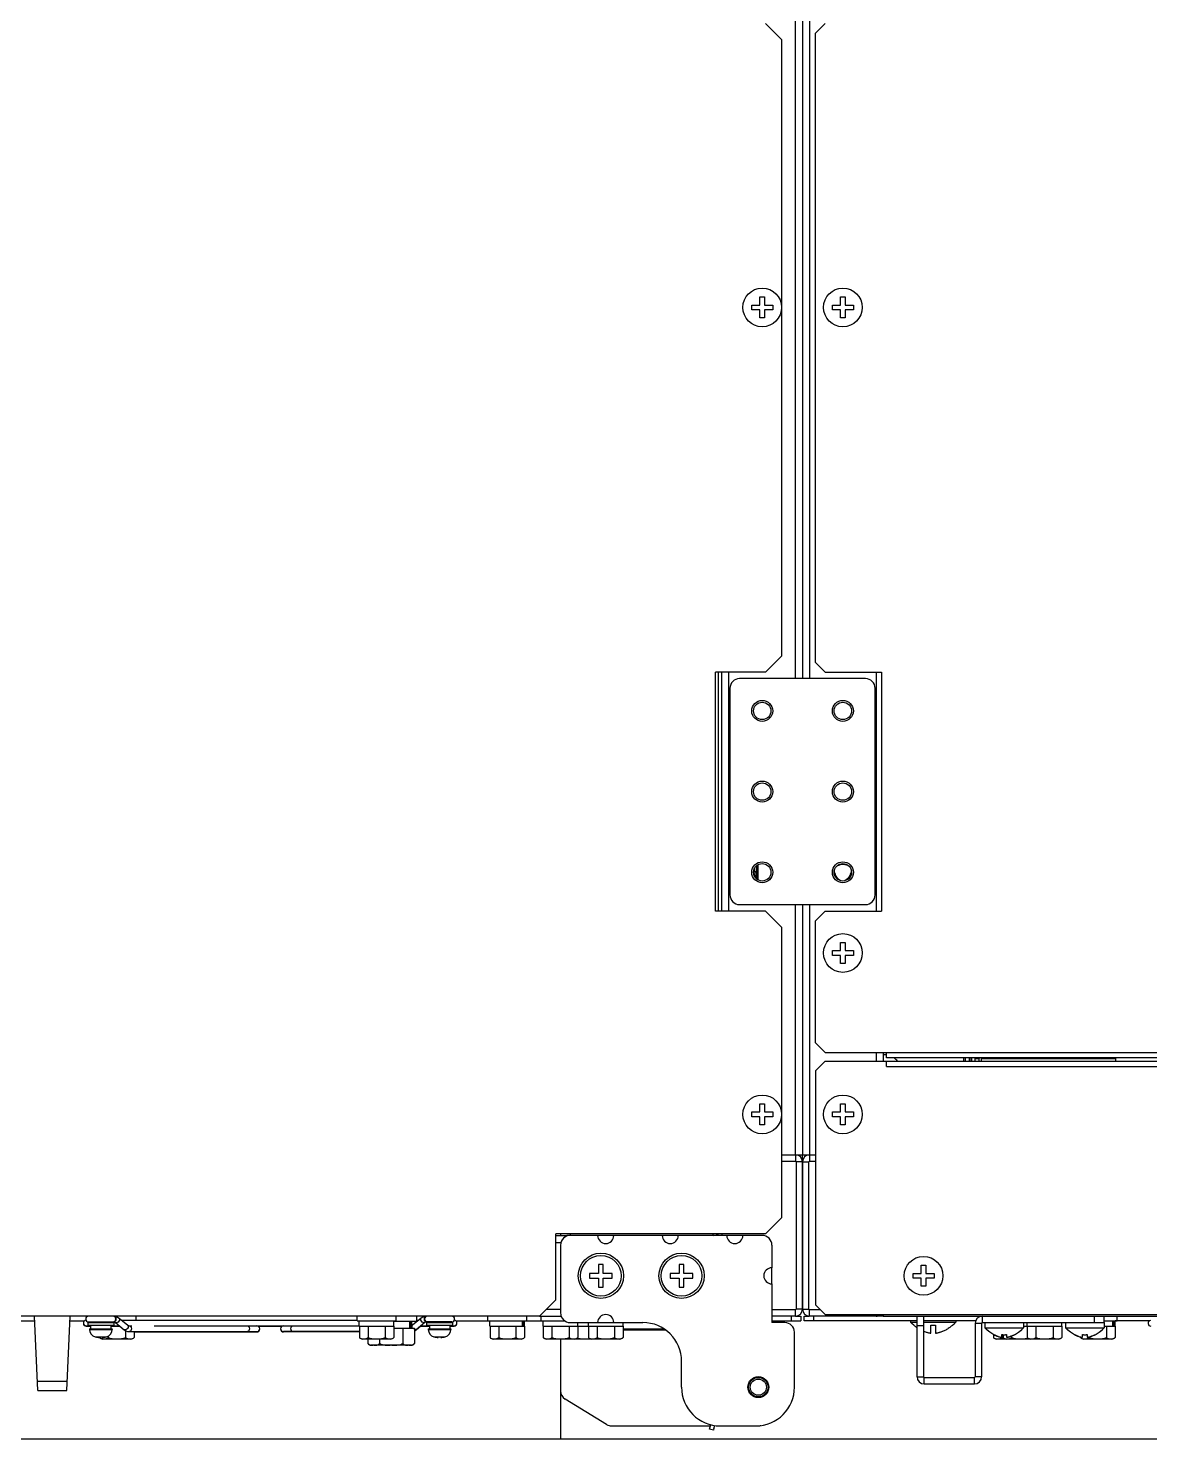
# Model space of a CAD drawing. Header units: millimetres. Extents: x 0 to 191, y 0 to 126.
# Drawn here: x 96.43 to 131.19, y 0 to 43.7 of the extents above; entities that cross this region are included whole.
import ezdxf

# ---------------------------------------------------------------- set-up
doc = ezdxf.new("R2010")
doc.units = ezdxf.units.MM
for name, color, linetype in [('2401-00299-M6-14HWMC_0', 7, 'Continuous'), ('2401-00303-M4-20PWMC_0', 7, 'Continuous'), ('2401-00329-M6-16TMHO_0', 7, 'Continuous'), ('2401-00378-M8-16HWMC_0', 7, 'Continuous'), ('2401-00424-M6-12FCTTHC_0', 7, 'Continuous'), ('2401-00460-M6-12PSTTHC_0', 7, 'Continuous'), ('4204-00010-120X120X40_0', 7, 'Continuous'), ('4204-00867-LS514-1_0', 7, 'Continuous'), ('4212-06586_0', 7, 'Continuous'), ('4212-06592_0', 7, 'Continuous'), ('4212-06600_0', 7, 'Continuous'), ('4212-06603_1_0', 7, 'Continuous'), ('4212-06603_1_MIR_0', 7, 'Continuous'), ('4212-06603_2_MIR_0', 7, 'Continuous'), ('4212-06605_3_3_0', 7, 'Continuous'), ('4212-06613_1_MIR_0', 7, 'Continuous'), ('4212-06613_2_MIR_0', 7, 'Continuous'), ('4212-06613_3_0', 7, 'Continuous'), ('4212-06615_1_MIR_0', 7, 'Continuous'), ('4212-06741_0', 7, 'Continuous'), ('4212-12590_0', 7, 'Continuous'), ('4212-12595_0', 7, 'Continuous'), ('4212-12596_0', 7, 'Continuous'), ('4212-12598_1_0', 7, 'Continuous'), ('4212-12599_0', 7, 'Continuous'), ('4212-12602_0', 7, 'Continuous'), ('4212-12607_0', 7, 'Continuous'), ('4212-12617_0', 7, 'Continuous'), ('4212-12621_0', 7, 'Continuous'), ('4212-12651_0', 7, 'Continuous'), ('4212-12656_0', 7, 'Continuous'), ('4212-12660_1_0', 7, 'Continuous'), ('4212-12660_4_1_0', 7, 'Continuous'), ('4212-14559_3_1_0', 7, 'Continuous'), ('4212-21438_0', 7, 'Continuous'), ('4502-00561-25X45X400_0', 7, 'Continuous')]:
    doc.layers.add(name, color=color, linetype=linetype)

msp = doc.modelspace()

# ---------------------------------------------------------------- linework, layer by layer
msp.add_line((112.93, 1.484), (112.93, 0))
at = {"layer": '2401-00299-M6-14HWMC_0', "color": 7, "linetype": 'Continuous'}
for p, q in [((99.78, 3.68), (99.78, 3.8)), ((106.63, 3.655), (106.63, 3.8)), ((106.63, 3.655), (107.83, 3.655)), ((106.692, 3.49), (106.692, 3.655)), ((107.767, 3.49), (107.767, 3.655)), ((107.83, 3.655), (107.83, 3.8)), ((110.68, 3.655), (110.68, 3.8)), ((110.68, 3.655), (111.88, 3.655)), ((110.742, 3.49), (110.742, 3.655)), ((111.748, 3.49), (111.748, 3.655)), ((111.791, 3.49), (111.791, 3.655)), ((111.817, 3.49), (111.817, 3.655)), ((111.88, 3.655), (111.88, 3.8)), ((112.33, 3.655), (112.33, 3.8)), ((112.33, 3.655), (113.061, 3.655)), ((112.392, 3.49), (112.392, 3.655)), ((113.467, 3.49), (113.467, 3.6)), ((113.792, 3.49), (113.792, 3.6)), ((114.867, 3.49), (114.867, 3.6)), ((127.392, 3.49), (127.392, 3.6)), ((128.467, 3.49), (128.467, 3.6)), ((129.78, 3.655), (130.18, 3.655)), ((130.048, 3.49), (130.048, 3.655)), ((130.091, 3.49), (130.091, 3.655)), ((130.117, 3.49), (130.117, 3.655)), ((130.18, 3.655), (130.18, 3.8)), ((98.644, 3.16), (98.644, 3.142)), ((98.644, 3.142), (98.657, 3.127)), ((99.616, 3.09), (98.744, 3.09)), ((98.912, 3.185), (98.912, 3.142)), ((98.995, 3.49), (99.271, 3.49)), ((99.448, 3.352), (99.448, 3.142)), ((99.715, 3.32), (99.715, 3.142)), ((106.692, 3.49), (107.767, 3.49)), ((106.694, 3.49), (106.694, 3.142)), ((106.694, 3.142), (106.707, 3.127)), ((107.665, 3.09), (106.794, 3.09)), ((106.962, 3.49), (106.962, 3.142)), ((107.498, 3.49), (107.498, 3.142)), ((107.765, 3.49), (107.765, 3.142)), ((110.742, 3.49), (111.817, 3.49)), ((110.744, 3.49), (110.744, 3.142)), ((110.744, 3.142), (110.757, 3.127)), ((111.716, 3.09), (110.844, 3.09)), ((111.012, 3.49), (111.012, 3.142)), ((111.548, 3.49), (111.548, 3.142)), ((111.815, 3.49), (111.815, 3.142)), ((112.392, 3.49), (113.467, 3.49)), ((112.394, 3.49), (112.394, 3.142)), ((112.394, 3.142), (112.407, 3.127)), ((113.365, 3.09), (112.494, 3.09)), ((112.662, 3.49), (112.662, 3.142)), ((113.198, 3.49), (113.198, 3.142)), ((113.894, 3.09), (113.365, 3.09)), ((113.465, 3.49), (113.465, 3.142)), ((113.467, 3.49), (113.792, 3.49)), ((113.792, 3.49), (114.867, 3.49)), ((113.794, 3.49), (113.794, 3.142)), ((113.794, 3.142), (113.807, 3.127)), ((114.766, 3.09), (113.894, 3.09)), ((114.062, 3.49), (114.062, 3.142)), ((114.598, 3.49), (114.598, 3.142)), ((114.866, 3.49), (114.866, 3.142)), ((126.344, 3.23), (126.344, 3.142)), ((126.344, 3.142), (126.357, 3.127)), ((126.744, 3.09), (126.444, 3.09)), ((126.612, 3.227), (126.612, 3.142)), ((126.644, 3.225), (126.644, 3.142)), ((126.644, 3.142), (126.657, 3.127)), ((127.494, 3.09), (126.744, 3.09)), ((126.912, 3.185), (126.912, 3.142)), ((127.28, 3.49), (127.392, 3.49)), ((127.392, 3.49), (128.467, 3.49)), ((127.394, 3.49), (127.394, 3.142)), ((127.394, 3.142), (127.407, 3.127)), ((128.365, 3.09), (127.494, 3.09)), ((127.662, 3.49), (127.662, 3.142)), ((128.198, 3.49), (128.198, 3.142)), ((128.465, 3.49), (128.465, 3.142)), ((129.044, 3.156), (129.044, 3.142)), ((129.044, 3.142), (129.057, 3.127)), ((130.016, 3.09), (129.144, 3.09)), ((129.312, 3.155), (129.312, 3.142)), ((129.78, 3.49), (130.117, 3.49)), ((129.848, 3.49), (129.848, 3.142)), ((130.116, 3.49), (130.116, 3.142))]:
    msp.add_line(p, q, dxfattribs=at)
for points in [[(98.657, 3.127), (98.671, 3.116), (98.686, 3.108), (98.701, 3.102), (98.716, 3.098), (98.732, 3.096), (98.75, 3.094), (98.77, 3.093), (98.789, 3.093), (98.808, 3.094), (98.826, 3.096), (98.841, 3.099), (98.856, 3.102), (98.871, 3.108), (98.885, 3.116), (98.9, 3.128), (98.912, 3.142)], [(98.912, 3.142), (98.937, 3.128), (98.965, 3.116), (98.994, 3.108), (99.024, 3.103), (99.054, 3.099), (99.086, 3.096), (99.122, 3.094), (99.16, 3.093), (99.199, 3.093), (99.238, 3.094), (99.274, 3.096), (99.306, 3.099), (99.336, 3.102), (99.365, 3.108), (99.395, 3.116), (99.423, 3.128), (99.448, 3.142)], [(99.448, 3.142), (99.46, 3.128), (99.474, 3.116), (99.489, 3.108), (99.503, 3.103), (99.518, 3.099), (99.534, 3.096), (99.551, 3.094), (99.57, 3.093), (99.59, 3.093), (99.609, 3.094), (99.627, 3.096), (99.644, 3.098), (99.659, 3.102), (99.674, 3.108), (99.689, 3.116)], [(99.689, 3.116), (99.703, 3.127), (99.715, 3.142)], [(106.707, 3.127), (106.721, 3.116), (106.736, 3.108), (106.751, 3.102), (106.766, 3.098), (106.782, 3.096), (106.8, 3.094), (106.82, 3.093), (106.839, 3.093), (106.858, 3.094), (106.876, 3.096), (106.891, 3.099), (106.906, 3.102), (106.921, 3.108), (106.935, 3.116), (106.95, 3.128), (106.962, 3.142)], [(106.962, 3.142), (106.987, 3.128), (107.015, 3.116), (107.044, 3.108), (107.074, 3.103), (107.104, 3.099), (107.136, 3.096), (107.172, 3.094), (107.21, 3.093), (107.249, 3.093), (107.288, 3.094), (107.324, 3.096), (107.356, 3.099), (107.386, 3.102), (107.415, 3.108), (107.445, 3.116), (107.473, 3.128), (107.498, 3.142)], [(107.498, 3.142), (107.51, 3.128), (107.524, 3.116), (107.539, 3.108), (107.553, 3.103), (107.568, 3.099), (107.584, 3.096), (107.601, 3.094), (107.62, 3.093), (107.64, 3.093), (107.659, 3.094), (107.677, 3.096), (107.694, 3.098), (107.709, 3.102), (107.724, 3.108), (107.739, 3.116)], [(107.739, 3.116), (107.753, 3.127), (107.765, 3.142)], [(110.757, 3.127), (110.771, 3.116), (110.786, 3.108), (110.801, 3.102), (110.816, 3.098), (110.832, 3.096), (110.85, 3.094), (110.87, 3.093), (110.889, 3.093), (110.908, 3.094), (110.926, 3.096), (110.941, 3.099), (110.956, 3.102), (110.971, 3.108), (110.985, 3.116), (111, 3.128), (111.012, 3.142)], [(111.012, 3.142), (111.037, 3.128), (111.065, 3.116), (111.094, 3.108), (111.124, 3.103), (111.154, 3.099), (111.186, 3.096), (111.222, 3.094), (111.26, 3.093), (111.299, 3.093), (111.338, 3.094), (111.374, 3.096), (111.406, 3.099), (111.436, 3.102), (111.465, 3.108), (111.495, 3.116), (111.523, 3.128), (111.548, 3.142)], [(111.548, 3.142), (111.56, 3.128), (111.574, 3.116), (111.589, 3.108), (111.603, 3.103), (111.618, 3.099), (111.634, 3.096), (111.651, 3.094), (111.67, 3.093), (111.69, 3.093), (111.709, 3.094), (111.727, 3.096), (111.744, 3.098), (111.759, 3.102), (111.774, 3.108), (111.789, 3.116)], [(111.789, 3.116), (111.803, 3.127), (111.815, 3.142)], [(112.407, 3.127), (112.421, 3.116), (112.436, 3.108), (112.451, 3.102), (112.466, 3.098), (112.482, 3.096), (112.5, 3.094), (112.52, 3.093), (112.539, 3.093), (112.558, 3.094), (112.576, 3.096), (112.591, 3.099), (112.606, 3.102), (112.621, 3.108), (112.635, 3.116), (112.65, 3.128), (112.662, 3.142)], [(112.662, 3.142), (112.687, 3.128), (112.715, 3.116), (112.744, 3.108), (112.774, 3.103), (112.804, 3.099), (112.836, 3.096), (112.872, 3.094), (112.91, 3.093), (112.949, 3.093), (112.988, 3.094), (113.024, 3.096), (113.056, 3.099), (113.086, 3.102), (113.115, 3.108), (113.145, 3.116), (113.173, 3.128), (113.198, 3.142)], [(113.198, 3.142), (113.21, 3.128), (113.224, 3.116), (113.239, 3.108), (113.253, 3.103), (113.268, 3.099), (113.284, 3.096), (113.301, 3.094), (113.32, 3.093), (113.34, 3.093), (113.359, 3.094), (113.377, 3.096), (113.394, 3.098), (113.409, 3.102), (113.424, 3.108), (113.439, 3.116)], [(113.439, 3.116), (113.453, 3.127), (113.465, 3.142)], [(113.448, 3.123), (113.465, 3.116), (113.494, 3.108), (113.524, 3.103), (113.554, 3.099), (113.586, 3.096), (113.622, 3.094), (113.66, 3.093), (113.699, 3.093), (113.738, 3.094), (113.774, 3.096), (113.806, 3.099), (113.836, 3.102), (113.84, 3.103)], [(113.807, 3.127), (113.821, 3.116), (113.836, 3.108), (113.851, 3.102), (113.866, 3.098), (113.882, 3.096), (113.9, 3.094), (113.92, 3.093), (113.939, 3.093), (113.958, 3.094), (113.976, 3.096), (113.991, 3.099), (114.006, 3.102), (114.021, 3.108), (114.035, 3.116), (114.05, 3.128), (114.062, 3.142)], [(114.062, 3.142), (114.087, 3.128), (114.115, 3.116), (114.144, 3.108), (114.174, 3.103), (114.204, 3.099), (114.236, 3.096), (114.272, 3.094), (114.31, 3.093), (114.349, 3.093), (114.388, 3.094), (114.424, 3.096), (114.456, 3.099), (114.486, 3.102), (114.515, 3.108), (114.545, 3.116), (114.573, 3.128), (114.598, 3.142)], [(114.598, 3.142), (114.61, 3.128), (114.624, 3.116), (114.639, 3.108), (114.653, 3.103), (114.668, 3.099), (114.684, 3.096), (114.701, 3.094), (114.72, 3.093), (114.74, 3.093), (114.759, 3.094), (114.777, 3.096), (114.794, 3.098), (114.809, 3.102), (114.824, 3.108), (114.839, 3.116)], [(114.839, 3.116), (114.853, 3.127), (114.866, 3.142)], [(126.357, 3.127), (126.371, 3.116), (126.386, 3.108), (126.401, 3.102), (126.416, 3.098), (126.432, 3.096), (126.45, 3.094), (126.47, 3.093), (126.489, 3.093), (126.508, 3.094), (126.526, 3.096), (126.541, 3.099), (126.556, 3.102), (126.571, 3.108), (126.585, 3.116), (126.6, 3.128), (126.612, 3.142)], [(126.612, 3.142), (126.637, 3.128), (126.665, 3.116), (126.672, 3.114)], [(126.657, 3.127), (126.671, 3.116), (126.686, 3.108), (126.701, 3.102), (126.716, 3.098), (126.732, 3.096), (126.75, 3.094), (126.77, 3.093), (126.789, 3.093), (126.808, 3.094), (126.826, 3.096), (126.841, 3.099), (126.856, 3.102), (126.871, 3.108), (126.885, 3.116), (126.9, 3.128), (126.912, 3.142)], [(126.912, 3.142), (126.937, 3.128), (126.965, 3.116), (126.994, 3.108), (127.024, 3.103), (127.054, 3.099), (127.086, 3.096), (127.122, 3.094), (127.16, 3.093), (127.199, 3.093), (127.238, 3.094), (127.274, 3.096), (127.306, 3.099), (127.336, 3.102), (127.365, 3.108), (127.394, 3.116), (127.412, 3.123)], [(127.407, 3.127), (127.421, 3.116), (127.436, 3.108), (127.451, 3.102), (127.466, 3.098), (127.482, 3.096), (127.5, 3.094), (127.52, 3.093), (127.539, 3.093), (127.558, 3.094), (127.576, 3.096), (127.591, 3.099), (127.606, 3.102), (127.621, 3.108), (127.635, 3.116), (127.65, 3.128), (127.662, 3.142)], [(127.662, 3.142), (127.687, 3.128), (127.715, 3.116), (127.744, 3.108), (127.774, 3.103), (127.804, 3.099), (127.836, 3.096), (127.872, 3.094), (127.91, 3.093), (127.949, 3.093), (127.988, 3.094), (128.024, 3.096), (128.056, 3.099), (128.086, 3.102), (128.115, 3.108), (128.145, 3.116), (128.173, 3.128), (128.198, 3.142)], [(128.198, 3.142), (128.21, 3.128), (128.224, 3.116), (128.239, 3.108), (128.253, 3.103), (128.268, 3.099), (128.284, 3.096), (128.301, 3.094), (128.32, 3.093), (128.34, 3.093), (128.359, 3.094), (128.377, 3.096), (128.394, 3.098), (128.409, 3.102), (128.424, 3.108), (128.439, 3.116)], [(128.439, 3.116), (128.453, 3.127), (128.465, 3.142)], [(129.057, 3.127), (129.071, 3.116), (129.086, 3.108), (129.101, 3.102), (129.116, 3.098), (129.132, 3.096), (129.15, 3.094), (129.17, 3.093), (129.189, 3.093), (129.208, 3.094), (129.226, 3.096), (129.241, 3.099), (129.256, 3.102), (129.271, 3.108), (129.285, 3.116), (129.3, 3.128), (129.312, 3.142)], [(129.312, 3.142), (129.337, 3.128), (129.365, 3.116), (129.394, 3.108), (129.424, 3.103), (129.454, 3.099), (129.486, 3.096), (129.522, 3.094), (129.56, 3.093), (129.599, 3.093), (129.638, 3.094), (129.674, 3.096), (129.706, 3.099), (129.736, 3.102), (129.765, 3.108), (129.795, 3.116), (129.823, 3.128), (129.848, 3.142)], [(129.848, 3.142), (129.86, 3.128), (129.874, 3.116), (129.889, 3.108), (129.903, 3.103), (129.918, 3.099), (129.934, 3.096), (129.951, 3.094), (129.97, 3.093), (129.99, 3.093), (130.009, 3.094), (130.027, 3.096), (130.044, 3.098), (130.059, 3.102), (130.074, 3.108), (130.089, 3.116)], [(130.089, 3.116), (130.103, 3.127), (130.116, 3.142)]]:
    msp.add_lwpolyline(points, dxfattribs=at)
for centre, start, end in [((98.744, 3.212), 214.948, 270), ((99.616, 3.212), 270, 325.052), ((106.794, 3.212), 214.948, 270), ((107.665, 3.212), 270, 325.052), ((110.844, 3.212), 214.948, 270), ((111.716, 3.212), 270, 325.052), ((112.494, 3.212), 214.948, 270), ((113.365, 3.212), 270, 325.052), ((113.894, 3.212), 214.948, 270), ((114.766, 3.212), 270, 325.052), ((126.444, 3.212), 214.948, 270), ((126.744, 3.212), 214.948, 270), ((127.494, 3.212), 214.948, 270), ((128.365, 3.212), 270, 325.052), ((129.144, 3.212), 214.948, 270), ((130.016, 3.212), 270, 325.052)]:
    msp.add_arc(centre, 0.122, start, end, dxfattribs=at)
at = {"layer": '2401-00303-M4-20PWMC_0', "color": 7, "linetype": 'Continuous'}
for p, q in [((98.28, 3.6), (99.08, 3.6)), ((98.28, 3.6), (98.28, 3.52)), ((98.28, 3.52), (99.08, 3.52)), ((98.365, 3.52), (98.365, 3.41)), ((98.48, 3.62), (98.48, 3.6)), ((98.48, 3.6), (98.48, 3.62)), ((98.88, 3.62), (98.88, 3.6)), ((98.88, 3.6), (98.88, 3.62)), ((98.995, 3.52), (98.995, 3.41)), ((99.08, 3.6), (99.08, 3.52)), ((108.78, 3.6), (109.58, 3.6)), ((108.78, 3.6), (108.78, 3.52)), ((108.78, 3.52), (109.58, 3.52)), ((108.865, 3.52), (108.865, 3.41)), ((108.98, 3.62), (108.98, 3.6)), ((108.98, 3.6), (108.98, 3.62)), ((109.38, 3.62), (109.38, 3.6)), ((109.38, 3.6), (109.38, 3.62)), ((109.495, 3.52), (109.495, 3.41)), ((109.58, 3.6), (109.58, 3.52)), ((98.33, 3.41), (99.03, 3.41)), ((98.33, 3.41), (98.33, 3.39)), ((98.33, 3.39), (99.03, 3.39)), ((98.505, 3.161), (98.511, 3.159)), ((98.505, 3.159), (98.505, 3.161)), ((98.511, 3.159), (98.636, 3.159)), ((98.636, 3.161), (98.665, 3.159)), ((98.636, 3.138), (98.636, 3.161)), ((98.665, 3.159), (98.695, 3.159)), ((98.695, 3.159), (98.724, 3.161)), ((98.724, 3.161), (98.724, 3.138)), ((98.724, 3.159), (98.849, 3.159)), ((98.849, 3.159), (98.855, 3.161)), ((98.855, 3.161), (98.855, 3.159)), ((99.03, 3.41), (99.03, 3.39)), ((108.83, 3.41), (109.53, 3.41)), ((108.83, 3.41), (108.83, 3.39)), ((108.83, 3.39), (109.53, 3.39)), ((109.005, 3.161), (109.011, 3.159)), ((109.005, 3.159), (109.005, 3.161)), ((109.011, 3.159), (109.136, 3.159)), ((109.136, 3.161), (109.165, 3.159)), ((109.136, 3.138), (109.136, 3.161)), ((109.165, 3.159), (109.195, 3.159)), ((109.195, 3.159), (109.224, 3.161)), ((109.224, 3.161), (109.224, 3.138)), ((109.224, 3.159), (109.349, 3.159)), ((109.349, 3.159), (109.355, 3.161)), ((109.355, 3.161), (109.355, 3.159)), ((109.53, 3.41), (109.53, 3.39))]:
    msp.add_line(p, q, dxfattribs=at)
for centre, radius, start, end in [((98.57, 3.39), 0.24, 180, 254.2861), ((98.57, 3.39), 0.24, 180, 254.2861), ((98.68, 3.785), 0.649, 254.912, 266.1319), ((98.68, 3.785), 0.649, 273.8681, 285.088), ((98.79, 3.39), 0.24, 285.7139, 0), ((98.79, 3.39), 0.24, 285.7139, 0), ((109.07, 3.39), 0.24, 180, 254.2861), ((109.07, 3.39), 0.24, 180, 254.2861), ((109.18, 3.785), 0.649, 254.912, 266.1319), ((109.18, 3.785), 0.649, 273.8681, 285.088), ((109.29, 3.39), 0.24, 285.7139, 0), ((109.29, 3.39), 0.24, 285.7139, 0)]:
    msp.add_arc(centre, radius, start, end, dxfattribs=at)
at = {"layer": '2401-00329-M6-16TMHO_0', "color": 7, "linetype": 'Continuous'}
for p, q in [((123.78, 3.65), (123.78, 3.61)), ((123.78, 3.61), (123.98, 3.61)), ((123.866, 3.528), (123.78, 3.61)), ((123.88, 3.516), (123.866, 3.528)), ((123.88, 3.52), (123.901, 3.502)), ((123.88, 3.516), (123.88, 3.52)), ((123.901, 3.502), (123.922, 3.484)), ((124.18, 3.61), (125.18, 3.61)), ((124.405, 3.268), (124.405, 3.52)), ((124.555, 3.52), (124.555, 3.268)), ((125.059, 3.502), (125.038, 3.484)), ((125.08, 3.52), (125.059, 3.502)), ((125.08, 3.516), (125.094, 3.528)), ((125.08, 3.52), (125.08, 3.516)), ((125.094, 3.528), (125.18, 3.61)), ((125.18, 3.65), (125.18, 3.61)), ((123.944, 3.467), (123.922, 3.485)), ((123.967, 3.45), (123.943, 3.468)), ((123.98, 3.441), (123.965, 3.451)), ((124.18, 3.327), (124.197, 3.32)), ((124.224, 3.31), (124.195, 3.321)), ((124.25, 3.301), (124.221, 3.31)), ((124.272, 3.294), (124.247, 3.302)), ((124.293, 3.288), (124.27, 3.295)), ((124.31, 3.284), (124.29, 3.289)), ((124.327, 3.28), (124.308, 3.284)), ((124.342, 3.277), (124.325, 3.281)), ((124.358, 3.274), (124.341, 3.277)), ((124.373, 3.272), (124.357, 3.274)), ((124.389, 3.27), (124.373, 3.272)), ((124.389, 3.27), (124.405, 3.268)), ((124.555, 3.268), (124.571, 3.27)), ((124.571, 3.27), (124.587, 3.272)), ((124.603, 3.274), (124.587, 3.272)), ((124.619, 3.277), (124.602, 3.274)), ((124.635, 3.281), (124.618, 3.277)), ((124.652, 3.284), (124.633, 3.28)), ((124.67, 3.289), (124.65, 3.284)), ((124.69, 3.295), (124.667, 3.288)), ((124.713, 3.302), (124.688, 3.294)), ((124.739, 3.31), (124.71, 3.301)), ((124.765, 3.321), (124.736, 3.31)), ((124.791, 3.332), (124.763, 3.32)), ((124.817, 3.343), (124.789, 3.331)), ((124.843, 3.356), (124.815, 3.343)), ((124.869, 3.37), (124.841, 3.355)), ((124.896, 3.385), (124.868, 3.369)), ((124.922, 3.401), (124.894, 3.384)), ((124.947, 3.418), (124.92, 3.4)), ((124.971, 3.434), (124.945, 3.417)), ((124.995, 3.451), (124.97, 3.433)), ((125.017, 3.468), (124.993, 3.45)), ((125.038, 3.485), (125.016, 3.467))]:
    msp.add_line(p, q, dxfattribs=at)
for points in [[(123.88, 3.516), (123.829, 3.562), (123.78, 3.61)], [(124.405, 3.52), (124.455, 3.516), (124.505, 3.516), (124.555, 3.52)], [(125.08, 3.516), (125.131, 3.562), (125.18, 3.61)]]:
    msp.add_lwpolyline(points, dxfattribs=at)
at = {"layer": '2401-00378-M8-16HWMC_0', "color": 7, "linetype": 'Continuous'}
for p, q in [((107.767, 3.64), (108.48, 3.64)), ((108.257, 3.43), (108.257, 3.64)), ((108.294, 3.43), (108.294, 3.64)), ((108.316, 3.43), (108.316, 3.64)), ((108.48, 3.64), (108.48, 3.8)), ((106.961, 3.09), (106.961, 2.952)), ((107.32, 3.09), (107.32, 2.952)), ((107.765, 3.43), (108.399, 3.43)), ((108.039, 3.43), (108.039, 2.952)), ((108.399, 3.43), (108.399, 2.952)), ((106.961, 2.952), (106.974, 2.937)), ((107.045, 2.904), (107.062, 2.902)), ((108.299, 2.9), (107.061, 2.9))]:
    msp.add_line(p, q, dxfattribs=at)
for points in [[(106.974, 2.937), (106.987, 2.926), (107.002, 2.918), (107.016, 2.912), (107.03, 2.907), (107.045, 2.904)], [(107.062, 2.902), (107.08, 2.901), (107.101, 2.9), (107.125, 2.9)], [(107.151, 2.9), (107.178, 2.9), (107.206, 2.901), (107.231, 2.904), (107.254, 2.908), (107.274, 2.915), (107.292, 2.925), (107.308, 2.937), (107.32, 2.952)], [(107.32, 2.952), (107.345, 2.937), (107.373, 2.926), (107.402, 2.918), (107.43, 2.912), (107.459, 2.907), (107.489, 2.904), (107.522, 2.902), (107.559, 2.901), (107.601, 2.9), (107.648, 2.9)], [(107.7, 2.9), (107.755, 2.9), (107.809, 2.901), (107.86, 2.904), (107.906, 2.908), (107.947, 2.915), (107.983, 2.925), (108.014, 2.937), (108.039, 2.952)], [(108.039, 2.952), (108.052, 2.937), (108.068, 2.925), (108.086, 2.915), (108.106, 2.908), (108.129, 2.904), (108.154, 2.901), (108.181, 2.9), (108.208, 2.9)], [(108.234, 2.9), (108.258, 2.9), (108.279, 2.901), (108.298, 2.902)], [(108.298, 2.902), (108.314, 2.904), (108.33, 2.907), (108.344, 2.912), (108.358, 2.917), (108.373, 2.926)], [(108.373, 2.926), (108.386, 2.937), (108.399, 2.952)]]:
    msp.add_lwpolyline(points, dxfattribs=at)
for centre, start, end in [((107.061, 3.022), 214.948, 270), ((108.299, 3.022), 270, 325.052)]:
    msp.add_arc(centre, 0.122, start, end, dxfattribs=at)
at = {"layer": '2401-00424-M6-12FCTTHC_0', "color": 7, "linetype": 'Continuous'}
for p, q in [((114.255, 5.4), (114.105, 5.4)), ((114.105, 5.4), (114.105, 5.125)), ((114.255, 5.125), (114.255, 5.4)), ((116.755, 5.4), (116.605, 5.4)), ((116.605, 5.4), (116.605, 5.125)), ((116.755, 5.125), (116.755, 5.4)), ((114.105, 5.125), (113.83, 5.125)), ((113.83, 5.125), (113.83, 4.975)), ((113.83, 4.975), (114.105, 4.975)), ((114.105, 4.975), (114.105, 4.7)), ((114.53, 5.125), (114.255, 5.125)), ((114.255, 4.975), (114.53, 4.975)), ((114.255, 4.7), (114.255, 4.975)), ((114.53, 4.975), (114.53, 5.125)), ((116.605, 5.125), (116.33, 5.125)), ((116.33, 5.125), (116.33, 4.975)), ((116.33, 4.975), (116.605, 4.975)), ((116.605, 4.975), (116.605, 4.7)), ((117.03, 5.125), (116.755, 5.125)), ((116.755, 4.975), (117.03, 4.975)), ((116.755, 4.7), (116.755, 4.975)), ((117.03, 4.975), (117.03, 5.125)), ((114.105, 4.7), (114.255, 4.7)), ((116.605, 4.7), (116.755, 4.7))]:
    msp.add_line(p, q, dxfattribs=at)
for centre in [(114.18, 5.05), (116.68, 5.05)]:
    msp.add_circle(centre, 0.63, dxfattribs=at)
at = {"layer": '2401-00460-M6-12PSTTHC_0', "color": 7, "linetype": 'Continuous'}
for p, q in [((118.855, 35.125), (119.105, 35.125)), ((118.855, 34.975), (118.855, 35.125)), ((119.105, 34.975), (118.855, 34.975)), ((119.105, 35.375), (119.255, 35.375)), ((119.105, 35.125), (119.105, 35.375)), ((119.105, 34.725), (119.105, 34.975)), ((119.255, 35.375), (119.255, 35.125)), ((119.255, 35.125), (119.505, 35.125)), ((119.505, 34.975), (119.255, 34.975)), ((119.255, 34.975), (119.255, 34.725)), ((119.505, 35.125), (119.505, 34.975)), ((121.355, 35.125), (121.605, 35.125)), ((121.355, 34.975), (121.355, 35.125)), ((121.605, 34.975), (121.355, 34.975)), ((121.605, 35.375), (121.755, 35.375)), ((121.605, 35.125), (121.605, 35.375)), ((121.605, 34.725), (121.605, 34.975)), ((121.755, 35.375), (121.755, 35.125)), ((121.755, 35.125), (122.005, 35.125)), ((122.005, 34.975), (121.755, 34.975)), ((121.755, 34.975), (121.755, 34.725)), ((122.005, 35.125), (122.005, 34.975)), ((119.255, 34.725), (119.105, 34.725)), ((121.755, 34.725), (121.605, 34.725)), ((118.95, 17.55), (118.95, 17.69)), ((119, 17.563), (118.95, 17.566)), ((119, 17.551), (118.95, 17.55)), ((119, 17.75), (119, 17.369)), ((119.05, 17.314), (119.05, 17.786)), ((121.428, 17.549), (121.41, 17.55)), ((121.43, 17.537), (121.411, 17.535)), ((121.93, 17.537), (121.949, 17.535)), ((121.932, 17.549), (121.95, 17.55)), ((119, 17.454), (118.961, 17.434)), ((119, 17.369), (118.982, 17.368)), ((119, 17.454), (119.05, 17.454)), ((119, 17.369), (119.05, 17.369)), ((119, 17.369), (119, 17.35)), ((121.544, 17.341), (121.533, 17.325)), ((121.816, 17.341), (121.827, 17.325)), ((121.605, 15.375), (121.755, 15.375)), ((121.605, 15.125), (121.605, 15.375)), ((121.755, 15.375), (121.755, 15.125)), ((121.355, 15.125), (121.605, 15.125)), ((121.355, 14.975), (121.355, 15.125)), ((121.605, 14.975), (121.355, 14.975)), ((121.605, 14.725), (121.605, 14.975)), ((121.755, 15.125), (122.005, 15.125)), ((122.005, 14.975), (121.755, 14.975)), ((121.755, 14.975), (121.755, 14.725)), ((122.005, 15.125), (122.005, 14.975)), ((121.755, 14.725), (121.605, 14.725)), ((118.855, 10.125), (119.105, 10.125)), ((118.855, 9.975), (118.855, 10.125)), ((119.105, 10.375), (119.255, 10.375)), ((119.105, 10.125), (119.105, 10.375)), ((119.255, 10.375), (119.255, 10.125)), ((119.255, 10.125), (119.505, 10.125)), ((119.505, 10.125), (119.505, 9.975)), ((121.355, 10.125), (121.605, 10.125)), ((121.355, 9.975), (121.355, 10.125)), ((121.605, 10.375), (121.755, 10.375)), ((121.605, 10.125), (121.605, 10.375)), ((121.755, 10.375), (121.755, 10.125)), ((121.755, 10.125), (122.005, 10.125)), ((122.005, 10.125), (122.005, 9.975)), ((119.105, 9.975), (118.855, 9.975)), ((119.105, 9.725), (119.105, 9.975)), ((119.255, 9.725), (119.105, 9.725)), ((119.505, 9.975), (119.255, 9.975)), ((119.255, 9.975), (119.255, 9.725)), ((121.605, 9.975), (121.355, 9.975)), ((121.605, 9.725), (121.605, 9.975)), ((121.755, 9.725), (121.605, 9.725)), ((122.005, 9.975), (121.755, 9.975)), ((121.755, 9.975), (121.755, 9.725)), ((124.105, 5.375), (124.255, 5.375)), ((124.105, 5.125), (124.105, 5.375)), ((124.255, 5.375), (124.255, 5.125)), ((123.855, 5.125), (124.105, 5.125)), ((123.855, 4.975), (123.855, 5.125)), ((124.105, 4.975), (123.855, 4.975)), ((124.105, 4.725), (124.105, 4.975)), ((124.255, 5.125), (124.505, 5.125)), ((124.505, 4.975), (124.255, 4.975)), ((124.255, 4.975), (124.255, 4.725)), ((124.505, 5.125), (124.505, 4.975)), ((124.255, 4.725), (124.105, 4.725)), ((126.08, 3.6), (126.08, 3.44)), ((127.28, 3.6), (127.28, 3.44)), ((128.58, 3.6), (128.58, 3.44)), ((129.78, 3.6), (129.78, 3.44)), ((126.08, 3.44), (127.28, 3.44)), ((126.143, 3.379), (126.08, 3.44)), ((126.205, 3.325), (126.143, 3.379)), ((126.239, 3.299), (126.185, 3.342)), ((126.268, 3.278), (126.205, 3.325)), ((126.296, 3.259), (126.239, 3.299)), ((126.329, 3.238), (126.268, 3.278)), ((126.355, 3.224), (126.296, 3.259)), ((126.355, 3.224), (126.329, 3.238)), ((126.357, 3.227), (126.355, 3.228)), ((126.355, 3.224), (126.355, 3.228)), ((126.513, 3.163), (126.53, 3.159)), ((126.528, 3.159), (126.545, 3.156)), ((126.544, 3.156), (126.559, 3.153)), ((126.559, 3.153), (126.575, 3.15)), ((126.574, 3.15), (126.59, 3.148)), ((126.59, 3.148), (126.605, 3.146)), ((126.605, 3.146), (126.605, 3.228)), ((126.755, 3.228), (126.755, 3.146)), ((126.755, 3.146), (126.77, 3.148)), ((126.786, 3.15), (126.77, 3.148)), ((126.785, 3.15), (126.801, 3.153)), ((126.801, 3.153), (126.816, 3.156)), ((126.815, 3.156), (126.832, 3.159)), ((126.83, 3.159), (126.847, 3.163)), ((126.976, 3.213), (127.005, 3.228)), ((127.005, 3.224), (127.064, 3.259)), ((127.005, 3.224), (127.031, 3.238)), ((127.005, 3.228), (127.005, 3.224)), ((127.031, 3.238), (127.092, 3.278)), ((127.064, 3.259), (127.121, 3.299)), ((127.092, 3.278), (127.155, 3.325)), ((127.121, 3.299), (127.175, 3.342)), ((127.155, 3.325), (127.217, 3.379)), ((127.217, 3.379), (127.28, 3.44)), ((128.58, 3.44), (129.78, 3.44)), ((128.643, 3.379), (128.58, 3.44)), ((128.705, 3.325), (128.643, 3.379)), ((128.739, 3.299), (128.685, 3.342)), ((128.768, 3.278), (128.705, 3.325)), ((128.796, 3.259), (128.739, 3.299)), ((128.829, 3.238), (128.768, 3.278)), ((128.855, 3.224), (128.796, 3.259)), ((128.855, 3.224), (128.829, 3.238)), ((128.857, 3.227), (128.855, 3.228)), ((128.855, 3.224), (128.855, 3.228)), ((129.013, 3.163), (129.03, 3.159)), ((129.028, 3.159), (129.045, 3.156)), ((129.044, 3.156), (129.059, 3.153)), ((129.059, 3.153), (129.075, 3.15)), ((129.074, 3.15), (129.09, 3.148)), ((129.09, 3.148), (129.105, 3.146)), ((129.105, 3.146), (129.105, 3.228)), ((129.255, 3.228), (129.255, 3.146)), ((129.255, 3.146), (129.27, 3.148)), ((129.286, 3.15), (129.27, 3.148)), ((129.285, 3.15), (129.301, 3.153)), ((129.301, 3.153), (129.316, 3.156)), ((129.315, 3.156), (129.332, 3.159)), ((129.33, 3.159), (129.347, 3.163)), ((129.476, 3.213), (129.505, 3.228)), ((129.505, 3.224), (129.564, 3.259)), ((129.505, 3.224), (129.531, 3.238)), ((129.505, 3.228), (129.505, 3.224)), ((129.531, 3.238), (129.592, 3.278)), ((129.564, 3.259), (129.621, 3.299)), ((129.592, 3.278), (129.655, 3.325)), ((129.621, 3.299), (129.675, 3.342)), ((129.655, 3.325), (129.717, 3.379)), ((129.717, 3.379), (129.78, 3.44))]:
    msp.add_line(p, q, dxfattribs=at)
for points in [[(118.95, 17.55), (118.951, 17.516), (118.953, 17.484), (118.956, 17.457), (118.961, 17.434)], [(121.61, 17.29), (121.569, 17.319), (121.521, 17.363), (121.484, 17.411), (121.456, 17.462), (121.435, 17.517), (121.423, 17.578), (121.42, 17.619)], [(121.501, 17.751), (121.524, 17.764), (121.581, 17.785), (121.635, 17.797), (121.687, 17.8), (121.738, 17.795), (121.789, 17.782), (121.842, 17.761), (121.859, 17.752)], [(121.94, 17.619), (121.937, 17.573), (121.922, 17.508), (121.9, 17.452), (121.87, 17.402), (121.833, 17.357), (121.787, 17.315), (121.751, 17.291)], [(118.961, 17.434), (118.965, 17.42), (118.967, 17.408), (118.968, 17.398), (118.968, 17.389), (118.967, 17.385)], [(126.185, 3.342), (126.132, 3.389), (126.08, 3.44)], [(126.355, 3.228), (126.384, 3.213), (126.41, 3.201), (126.433, 3.191), (126.455, 3.182), (126.476, 3.175), (126.495, 3.168), (126.515, 3.163)], [(126.498, 3.167), (126.48, 3.173), (126.461, 3.18), (126.44, 3.188), (126.418, 3.197), (126.396, 3.207), (126.38, 3.215)], [(126.605, 3.228), (126.624, 3.226), (126.643, 3.225), (126.662, 3.224), (126.681, 3.224), (126.699, 3.224), (126.718, 3.225), (126.736, 3.226), (126.755, 3.228)], [(126.845, 3.163), (126.862, 3.167), (126.88, 3.173), (126.899, 3.18), (126.92, 3.188), (126.942, 3.197), (126.964, 3.207), (126.98, 3.215)], [(126.976, 3.213), (126.95, 3.201), (126.927, 3.191), (126.905, 3.182), (126.884, 3.175), (126.865, 3.168), (126.847, 3.163)], [(127.175, 3.342), (127.228, 3.389), (127.28, 3.44)], [(128.685, 3.342), (128.632, 3.389), (128.58, 3.44)], [(128.855, 3.228), (128.884, 3.213), (128.91, 3.201), (128.933, 3.191), (128.955, 3.182), (128.976, 3.175), (128.995, 3.168), (129.015, 3.163)], [(128.998, 3.167), (128.98, 3.173), (128.961, 3.18), (128.94, 3.188), (128.918, 3.197), (128.896, 3.207), (128.88, 3.215)], [(129.105, 3.228), (129.124, 3.226), (129.143, 3.225), (129.162, 3.224), (129.181, 3.224), (129.199, 3.224), (129.218, 3.225), (129.236, 3.226), (129.255, 3.228)], [(129.345, 3.163), (129.362, 3.167), (129.38, 3.173), (129.399, 3.18), (129.42, 3.188), (129.442, 3.197), (129.464, 3.207), (129.48, 3.215)], [(129.476, 3.213), (129.45, 3.201), (129.427, 3.191), (129.405, 3.182), (129.384, 3.175), (129.365, 3.168), (129.347, 3.163)], [(129.675, 3.342), (129.728, 3.389), (129.78, 3.44)]]:
    msp.add_lwpolyline(points, dxfattribs=at)
for centre in [(119.18, 35.05), (121.68, 35.05), (121.68, 15.05), (119.18, 10.05), (121.68, 10.05), (124.18, 5.05)]:
    msp.add_circle(centre, 0.6, dxfattribs=at)
for start, end in [(183.0907, 236.9093), (303.0907, 356.9093)]:
    msp.add_arc((121.68, 17.55), 0.25, start, end, dxfattribs=at)
at = {"layer": '4204-00010-120X120X40_0', "color": 7, "linetype": 'Continuous'}
for p, q in [((98.23, 3.5), (98.365, 3.5)), ((98.305, 3.62), (99.087, 3.62)), ((98.995, 3.5), (99.258, 3.5)), ((99.136, 3.6), (99.405, 3.38)), ((99.145, 3.744), (99.15, 3.71)), ((99.15, 3.71), (99.145, 3.676)), ((99.25, 3.74), (99.519, 3.52)), ((99.322, 3.68), (106.63, 3.68)), ((99.568, 3.5), (99.64, 3.5)), ((100.33, 3.5), (106.692, 3.5)), ((108.61, 3.74), (108.341, 3.52)), ((108.724, 3.6), (108.455, 3.38)), ((108.614, 3.5), (108.455, 3.37)), ((108.48, 3.68), (108.538, 3.68)), ((108.602, 3.5), (108.865, 3.5)), ((108.71, 3.71), (108.715, 3.744)), ((108.715, 3.676), (108.71, 3.71)), ((108.803, 3.62), (108.773, 3.62)), ((109.557, 3.62), (108.805, 3.62)), ((109.495, 3.5), (109.63, 3.5)), ((98.23, 3.49), (98.365, 3.49)), ((99.568, 3.32), (103.516, 3.32)), ((99.715, 3.31), (103.516, 3.31)), ((103.247, 3.317), (103.223, 3.31)), ((103.251, 3.32), (103.247, 3.317)), ((103.555, 3.49), (104.305, 3.49)), ((106.694, 3.32), (104.344, 3.32)), ((106.694, 3.31), (104.344, 3.31)), ((104.613, 3.317), (104.609, 3.32)), ((104.637, 3.31), (104.613, 3.317)), ((108.346, 3.43), (108.335, 3.45)), ((108.452, 3.368), (108.43, 3.362)), ((108.455, 3.37), (108.452, 3.368)), ((108.602, 3.49), (108.865, 3.49)), ((109.495, 3.49), (109.63, 3.49))]:
    msp.add_line(p, q, dxfattribs=at)
for points in [[(99.087, 3.8), (99.143, 3.793), (99.198, 3.773), (99.25, 3.74)], [(99.087, 3.8), (99.111, 3.793), (99.132, 3.774), (99.145, 3.744)], [(99.145, 3.676), (99.132, 3.646), (99.111, 3.627), (99.087, 3.62)], [(99.087, 3.62), (99.103, 3.618), (99.119, 3.611), (99.136, 3.6)], [(99.256, 3.67), (99.239, 3.64), (99.215, 3.615), (99.188, 3.598), (99.161, 3.592), (99.139, 3.598), (99.136, 3.6)], [(99.25, 3.74), (99.26, 3.725), (99.264, 3.7), (99.256, 3.67)], [(99.519, 3.52), (99.535, 3.509), (99.552, 3.502), (99.568, 3.5)], [(99.519, 3.52), (99.529, 3.505), (99.533, 3.48), (99.525, 3.45)], [(99.568, 3.5), (99.592, 3.493), (99.613, 3.474), (99.626, 3.444), (99.631, 3.41)], [(103.223, 3.5), (103.247, 3.493), (103.268, 3.474), (103.282, 3.444), (103.287, 3.41)], [(104.573, 3.41), (104.578, 3.444), (104.592, 3.474), (104.613, 3.493), (104.637, 3.5)], [(108.341, 3.52), (108.325, 3.509), (108.316, 3.505)], [(108.335, 3.45), (108.327, 3.48), (108.331, 3.505), (108.341, 3.52)], [(108.604, 3.67), (108.596, 3.7), (108.6, 3.725), (108.61, 3.74)], [(108.724, 3.6), (108.721, 3.598), (108.699, 3.592), (108.672, 3.598), (108.645, 3.615), (108.621, 3.64), (108.604, 3.67)], [(108.773, 3.8), (108.717, 3.793), (108.662, 3.773), (108.61, 3.74)], [(108.715, 3.744), (108.728, 3.774), (108.749, 3.793), (108.773, 3.8)], [(108.773, 3.62), (108.749, 3.627), (108.728, 3.646), (108.715, 3.676)], [(108.773, 3.62), (108.757, 3.618), (108.741, 3.611), (108.724, 3.6)], [(99.525, 3.45), (99.508, 3.42), (99.484, 3.395), (99.457, 3.378), (99.43, 3.372), (99.408, 3.378), (99.405, 3.38)], [(99.405, 3.38), (99.456, 3.347), (99.511, 3.327), (99.568, 3.32)], [(99.631, 3.41), (99.626, 3.376), (99.613, 3.346), (99.592, 3.327), (99.568, 3.32)], [(103.287, 3.41), (103.282, 3.376), (103.268, 3.346), (103.247, 3.327), (103.223, 3.32)], [(104.637, 3.32), (104.613, 3.327), (104.592, 3.346), (104.578, 3.376), (104.573, 3.41)], [(108.452, 3.378), (108.43, 3.372), (108.403, 3.378), (108.399, 3.381)], [(108.455, 3.38), (108.404, 3.347), (108.399, 3.345)], [(108.455, 3.37), (108.404, 3.337), (108.399, 3.335)]]:
    msp.add_lwpolyline(points, dxfattribs=at)
for centre, start, end in [((98.23, 3.59), 97.0904, 270), ((98.23, 3.58), 183.6359, 269.9995), ((98.303, 3.71), 90, 270), ((98.303, 3.7), 176.7772, 194.55), ((99.057, 3.71), 270, 90), ((103.516, 3.41), 270, 90), ((104.344, 3.41), 90, 270), ((108.803, 3.71), 90, 270), ((109.557, 3.71), 270, 90), ((109.63, 3.59), 270, 82.9096), ((109.63, 3.58), 269.9995, 10.0037), ((109.557, 3.7), 345.5654, 3.2939), ((131.23, 3.58), 97.102, 269.9995), ((103.516, 3.4), 269.9995, 3.2485), ((104.344, 3.4), 176.7511, 269.9995)]:
    msp.add_arc(centre, 0.09, start, end, dxfattribs=at)
at = {"layer": '4204-00867-LS514-1_0', "color": 7, "linetype": 'Continuous'}
for p, q in [((130.13, 11.8), (130.134, 11.7)), ((96.73, 1.5), (96.63, 3.8)), ((97.63, 1.5), (97.73, 3.8)), ((96.718, 1.784), (97.642, 1.784)), ((96.73, 1.5), (97.63, 1.5))]:
    msp.add_line(p, q, dxfattribs=at)
at = {"layer": '4212-06586_0', "color": 7, "linetype": 'Continuous'}
for p, q in [((120.21, 23.55), (120.21, 44.05)), ((120.43, 44.05), (120.43, 23.55)), ((120.65, 44.05), (120.65, 23.55)), ((117.93, 16.35), (117.93, 23.75)), ((118.15, 16.35), (118.15, 23.75)), ((122.71, 23.75), (122.71, 16.35)), ((120.21, 8.8), (120.21, 16.55)), ((120.43, 16.55), (120.43, 8.8)), ((120.65, 16.55), (120.65, 8.8)), ((122.71, 11.97), (122.71, 11.7)), ((122.93, 11.97), (122.93, 11.7)), ((119.78, 8.8), (120.83, 8.8))]:
    msp.add_line(p, q, dxfattribs=at)
for centre in [(119.18, 22.55), (121.68, 22.55), (119.18, 20.05), (121.68, 20.05), (119.18, 17.55), (121.68, 17.55)]:
    msp.add_circle(centre, 0.27, dxfattribs=at)
at = {"layer": '4212-06592_0', "color": 7, "linetype": 'Continuous'}
for p, q in [((119.78, 8.8), (120.21, 8.8)), ((120.21, 8.8), (120.21, 8.6)), ((120.65, 8.8), (120.83, 8.8)), ((120.65, 8.8), (120.65, 8.6)), ((119.78, 8.6), (120.21, 8.6)), ((120.43, 8.58), (120.23, 8.58)), ((120.23, 8.58), (120.23, 4.02)), ((120.43, 8.58), (120.63, 8.58)), ((120.43, 8.58), (120.43, 4.02)), ((120.43, 4.02), (120.43, 8.58)), ((120.63, 4.02), (120.63, 8.58)), ((120.65, 8.6), (120.83, 8.6)), ((120.21, 4), (119.48, 4)), ((120.21, 3.8), (120.21, 4)), ((120.43, 4.02), (120.23, 4.02)), ((120.43, 4.02), (120.63, 4.02)), ((120.98, 4), (120.65, 4)), ((120.65, 3.8), (120.65, 4)), ((120.21, 3.8), (119.48, 3.8)), ((122.71, 3.8), (120.65, 3.8)), ((122.71, 3.8), (122.71, 3.85))]:
    msp.add_line(p, q, dxfattribs=at)
for centre, radius, start, end in [((120.21, 8.58), 0.22, 0, 90), ((120.65, 8.58), 0.22, 90, 180), ((120.21, 8.58), 0.02, 0, 90), ((120.65, 8.58), 0.02, 90, 180), ((120.21, 4.02), 0.22, 270, 0), ((120.21, 4.02), 0.02, 270, 0), ((120.65, 4.02), 0.22, 180, 270), ((120.65, 4.02), 0.02, 180, 270), ((122.71, 4.02), 0.22, 270, 309.2872)]:
    msp.add_arc(centre, radius, start, end, dxfattribs=at)
at = {"layer": '4212-06600_0', "color": 7, "linetype": 'Continuous'}
for p, q in [((125.43, 11.7), (125.43, 11.8)), ((112.93, 6.35), (112.93, 6.3)), ((113.23, 6.3), (113.129, 6.3)), ((113.23, 6.35), (113.23, 6.3)), ((117.66, 6.3), (117.66, 6.35))]:
    msp.add_line(p, q, dxfattribs=at)
for centre, radius, start, end in [((122.93, 11.3), 0.6, 80.3611, 90), ((122.93, 11.3), 0.6, 41.8426, 56.6545), ((117.66, 6.57), 0.27, 270, 305.2759)]:
    msp.add_arc(centre, radius, start, end, dxfattribs=at)
at = {"layer": '4212-06603_1_0', "color": 7, "linetype": 'Continuous'}
msp.add_line((120.43, 8.58), (120.43, 8.8), dxfattribs=at)
at = {"layer": '4212-06603_1_MIR_0', "color": 7, "linetype": 'Continuous'}
msp.add_line((120.43, 8.58), (120.43, 8.8), dxfattribs=at)
at = {"layer": '4212-06603_2_MIR_0', "color": 7, "linetype": 'Continuous'}
msp.add_line((117.71, 6.3), (117.71, 6.308), dxfattribs=at)
at = {"layer": '4212-06605_3_3_0', "color": 7, "linetype": 'Continuous'}
msp.add_line((119.121, 0.414), (119.135, 0.41), dxfattribs=at)
at = {"layer": '4212-06613_1_MIR_0', "color": 7, "linetype": 'Continuous'}
for p, q in [((114.08, 6.3), (113.23, 6.3)), ((116.08, 6.3), (114.58, 6.3)), ((118.08, 6.3), (116.58, 6.3)), ((119.18, 6.3), (118.58, 6.3)), ((112.93, 6), (112.93, 3.9)), ((119.48, 6), (119.48, 5.3)), ((119.48, 4.8), (119.48, 3.6)), ((113.23, 3.6), (114.08, 3.6)), ((114.58, 3.6), (115.48, 3.6)), ((119.88, 3.6), (119.48, 3.6)), ((120.18, 1.6), (120.18, 3.3)), ((116.68, 1.6), (116.68, 2.4)), ((117.88, 0.4), (118.98, 0.4))]:
    msp.add_line(p, q, dxfattribs=at)
for centre, radius in [((114.18, 5.05), 0.7), ((116.68, 5.05), 0.7), ((119.06, 1.6), 0.325)]:
    msp.add_circle(centre, radius, dxfattribs=at)
for centre, radius, start, end in [((113.23, 6), 0.3, 90, 180), ((114.33, 6.3), 0.25, 180, 0), ((116.33, 6.3), 0.25, 180, 0), ((118.33, 6.3), 0.25, 180, 0), ((119.18, 6), 0.3, 0, 90), ((119.48, 5.05), 0.25, 90, 270), ((113.23, 3.9), 0.3, 180, 270), ((114.33, 3.6), 0.25, 0, 180), ((115.48, 2.4), 1.2, 0, 90), ((119.88, 3.3), 0.3, 0, 90), ((117.88, 1.6), 1.2, 180, 270), ((118.98, 1.6), 1.2, 270, 0)]:
    msp.add_arc(centre, radius, start, end, dxfattribs=at)
at = {"layer": '4212-06613_2_MIR_0', "color": 7, "linetype": 'Continuous'}
for p, q in [((114.58, 6.3), (114.08, 6.3)), ((116.58, 6.3), (116.08, 6.3)), ((118.58, 6.3), (118.08, 6.3)), ((119.48, 4.8), (119.48, 5.3)), ((114.08, 3.6), (114.58, 3.6))]:
    msp.add_line(p, q, dxfattribs=at)
at = {"layer": '4212-06613_3_0', "color": 7, "linetype": 'Continuous'}
for radius in [0.3, 0.25]:
    msp.add_circle((119.06, 1.6), radius, dxfattribs=at)
at = {"layer": '4212-06615_1_MIR_0', "color": 7, "linetype": 'Continuous'}
for p, q in [((112.93, 3.09), (112.93, 1.484)), ((116.143, 3.4), (114.866, 3.4)), ((114.866, 3.38), (116.168, 3.38)), ((114.358, 0.444), (113.074, 1.228)), ((114.514, 0.4), (117.579, 0.4))]:
    msp.add_line(p, q, dxfattribs=at)
for centre, start, end in [((113.23, 1.484), 180, 238.6), ((114.514, 0.7), 238.6, 270)]:
    msp.add_arc(centre, 0.3, start, end, dxfattribs=at)
at = {"layer": '4212-06741_0', "color": 7, "linetype": 'Continuous'}
for p, q in [((123.98, 1.92), (123.98, 3.8)), ((124.18, 3.5), (123.98, 3.5)), ((124.18, 3.8), (124.18, 1.92)), ((125.78, 3.58), (125.98, 3.58)), ((125.78, 3.58), (125.78, 1.92)), ((125.98, 3.58), (125.98, 1.92)), ((126, 3.8), (126, 3.6)), ((126, 3.6), (129.78, 3.6)), ((129.48, 3.6), (129.48, 3.8)), ((129.78, 3.6), (129.78, 3.8)), ((123.98, 1.92), (124.18, 1.92)), ((124.2, 1.9), (125.76, 1.9)), ((124.2, 1.7), (124.2, 1.9)), ((125.76, 1.7), (125.76, 1.9)), ((125.98, 1.92), (125.78, 1.92)), ((124.2, 1.7), (125.76, 1.7))]:
    msp.add_line(p, q, dxfattribs=at)
for centre, radius, start, end in [((126, 3.58), 0.22, 90, 180), ((126, 3.58), 0.02, 90, 180), ((124.2, 1.92), 0.22, 180, 270), ((124.2, 1.92), 0.02, 180, 270), ((125.76, 1.92), 0.22, 270, 0), ((125.76, 1.92), 0.02, 270, 0)]:
    msp.add_arc(centre, radius, start, end, dxfattribs=at)
at = {"layer": '4212-12590_0', "color": 7, "linetype": 'Continuous'}
for p, q in [((122.93, 3.85), (122.93, 3.8)), ((122.93, 3.8), (182.949, 3.8))]:
    msp.add_line(p, q, dxfattribs=at)
at = {"layer": '4212-12595_0', "color": 7, "linetype": 'Continuous'}
for p, q in [((112.78, 6.3), (113.129, 6.3)), ((112.78, 6.08), (112.941, 6.08)), ((112.5, 4.02), (112.93, 4.02)), ((112.28, 3.8), (112.949, 3.8))]:
    msp.add_line(p, q, dxfattribs=at)
at = {"layer": '4212-12596_0', "color": 7, "linetype": 'Continuous'}
for p, q in [((117.73, 6.311), (117.73, 6.3)), ((117.93, 6.35), (117.93, 6.3))]:
    msp.add_line(p, q, dxfattribs=at)
at = {"layer": '4212-12598_1_0', "color": 7, "linetype": 'Continuous'}
for p, q in [((125.48, 11.7), (125.48, 11.8)), ((125.6, 11.7), (125.6, 11.8)), ((125.62, 11.8), (125.62, 11.7))]:
    msp.add_line(p, q, dxfattribs=at)
at = {"layer": '4212-12599_0', "color": 7, "linetype": 'Continuous'}
msp.add_line((125.68, 11.7), (125.68, 11.8), dxfattribs=at)
at = {"layer": '4212-12602_0', "color": 7, "linetype": 'Continuous'}
for p, q in [((125.98, 11.7), (125.98, 11.8)), ((125.78, 11.78), (125.9, 11.78)), ((125.78, 11.7), (125.78, 11.78)), ((125.9, 11.7), (125.9, 11.78)), ((125.98, 11.78), (130.131, 11.78))]:
    msp.add_line(p, q, dxfattribs=at)
for radius, start in [(0.14, 171.7441), (0.02, 90)]:
    msp.add_arc((125.92, 11.78), radius, start, 180, dxfattribs=at)
at = {"layer": '4212-12607_0', "color": 7, "linetype": 'Continuous'}
for p, q in [((121.13, 43.85), (120.83, 43.55)), ((120.83, 24.05), (120.83, 43.55)), ((120.83, 24.05), (121.13, 23.75)), ((121.13, 23.75), (122.88, 23.75)), ((122.88, 23.75), (122.88, 16.35)), ((121.13, 16.35), (120.83, 16.05)), ((121.13, 16.35), (122.88, 16.35)), ((120.83, 12.27), (120.83, 16.05)), ((120.83, 12.27), (121.13, 11.97)), ((121.13, 11.97), (189.48, 11.97)), ((123.03, 11.8), (123.03, 11.97)), ((187.58, 11.8), (123.03, 11.8))]:
    msp.add_line(p, q, dxfattribs=at)
at = {"layer": '4212-12617_0', "color": 7, "linetype": 'Continuous'}
for p, q in [((96.186, 3.65), (96.637, 3.65)), ((97.723, 3.65), (98.165, 3.65)), ((109.695, 3.65), (110.742, 3.65)), ((111.817, 3.65), (112.392, 3.65)), ((119.48, 3.65), (120.38, 3.65)), ((120.08, 3.8), (120.08, 3.65)), ((120.21, 3.8), (120.38, 3.8)), ((120.38, 3.8), (120.38, 3.65))]:
    msp.add_line(p, q, dxfattribs=at)
at = {"layer": '4212-12621_0', "color": 7, "linetype": 'Continuous'}
for p, q in [((120.48, 3.8), (120.63, 3.8)), ((120.48, 3.65), (120.48, 3.8)), ((123.98, 3.65), (120.48, 3.65)), ((120.78, 3.65), (120.78, 3.8)), ((122.93, 3.8), (122.71, 3.8)), ((125.794, 3.65), (124.18, 3.65)), ((131.174, 3.65), (130.117, 3.65))]:
    msp.add_line(p, q, dxfattribs=at)
at = {"layer": '4212-12651_0', "color": 7, "linetype": 'Continuous'}
for p, q in [((119.78, 43.35), (119.28, 43.85)), ((119.78, 43.35), (119.78, 24.25)), ((119.28, 23.75), (119.78, 24.25)), ((119.28, 23.75), (117.73, 23.75)), ((117.73, 16.35), (117.73, 23.75)), ((119.28, 16.35), (117.73, 16.35)), ((119.78, 15.85), (119.28, 16.35)), ((119.78, 15.85), (119.78, 6.85)), ((119.28, 6.35), (119.78, 6.85)), ((119.28, 6.35), (112.78, 6.35)), ((112.78, 4.3), (112.78, 6.35)), ((112.28, 3.8), (112.78, 4.3)), ((112.28, 3.8), (53.28, 3.8))]:
    msp.add_line(p, q, dxfattribs=at)
at = {"layer": '4212-12656_0', "color": 7, "linetype": 'Continuous'}
for p, q in [((121.13, 11.7), (120.83, 11.4)), ((120.83, 11.4), (120.83, 4.15)), ((121.13, 11.7), (189.48, 11.7)), ((123.03, 11.53), (123.03, 11.7)), ((123.03, 11.53), (169.137, 11.53)), ((120.83, 4.15), (121.13, 3.85)), ((121.13, 3.85), (182.48, 3.85))]:
    msp.add_line(p, q, dxfattribs=at)
at = {"layer": '4212-12660_1_0', "color": 7, "linetype": 'Continuous'}
for p, q in [((117.551, 0.296), (117.59, 0.44)), ((117.667, 0.265), (117.551, 0.296)), ((117.683, 0.325), (117.667, 0.265))]:
    msp.add_line(p, q, dxfattribs=at)
at = {"layer": '4212-12660_4_1_0', "color": 7, "linetype": 'Continuous'}
msp.add_line((117.68, 0.313), (117.708, 0.417), dxfattribs=at)
at = {"layer": '4212-14559_3_1_0', "color": 7, "linetype": 'Continuous'}
msp.add_line((0, 0), (190.91, 0), dxfattribs=at)
at = {"layer": '4212-21438_0', "color": 7, "linetype": 'Continuous'}
for p, q in [((118.18, 23.25), (118.18, 16.85)), ((122.38, 23.55), (118.48, 23.55)), ((122.68, 16.85), (122.68, 23.25)), ((118.48, 16.55), (122.38, 16.55))]:
    msp.add_line(p, q, dxfattribs=at)
for centre in [(119.18, 22.55), (121.68, 22.55), (119.18, 20.05), (121.68, 20.05), (119.18, 17.55), (121.68, 17.55)]:
    msp.add_circle(centre, 0.325, dxfattribs=at)
for centre, start, end in [((118.48, 23.25), 90, 180), ((122.38, 23.25), 0, 90), ((118.48, 16.85), 180, 270), ((122.38, 16.85), 270, 0)]:
    msp.add_arc(centre, 0.3, start, end, dxfattribs=at)
at = {"layer": '4502-00561-25X45X400_0', "color": 7, "linetype": 'Continuous'}
msp.add_line((117.83, 16.35), (117.83, 23.75), dxfattribs=at)

doc.saveas('drawing.dxf')
